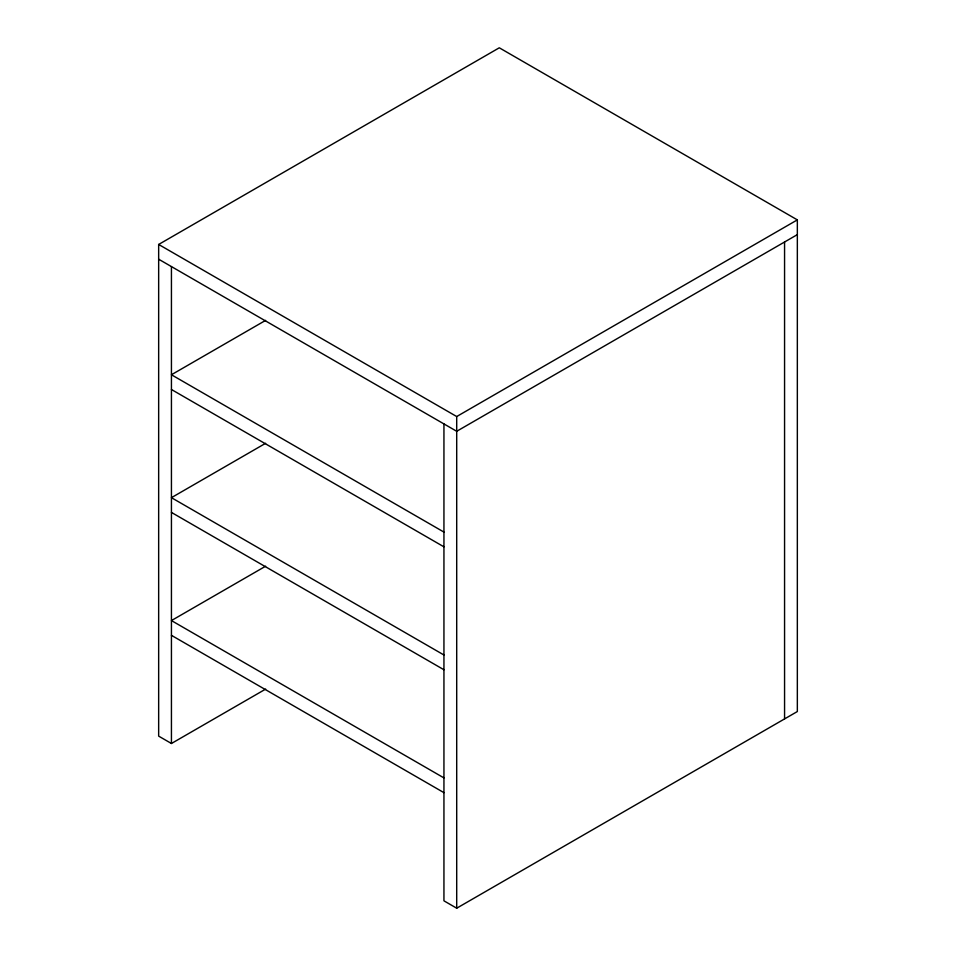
<?xml version="1.0" encoding="UTF-8"?>
<svg xmlns="http://www.w3.org/2000/svg" width="956" height="956" viewBox="0 0 956 956"><rect width="100%" height="100%" fill="white"/><g stroke="black" fill="none" stroke-linecap="round" stroke-linejoin="round"><path stroke-width="1.43" d="M265.66 689.097L171.435 743.493L158.66 736.12L158.66 244.461L499.295 47.8L797.34 219.88L797.34 711.539L456.705 908.2L443.942 900.827L443.942 423.914M265.625 320.368L171.435 374.752L443.942 532.086M265.625 443.285L171.435 497.67L443.942 654.991M158.66 244.461L456.705 416.541L797.34 219.88M797.34 234.626L456.705 431.287L158.66 259.207M265.625 566.203L171.435 620.575L443.942 777.909M171.435 389.498L443.942 546.832M171.435 512.416L443.942 669.75M171.435 635.334L443.942 792.655M784.565 241.999L784.565 718.912M456.705 416.541L456.705 908.2M171.435 266.581L171.435 743.493"/></g></svg>
